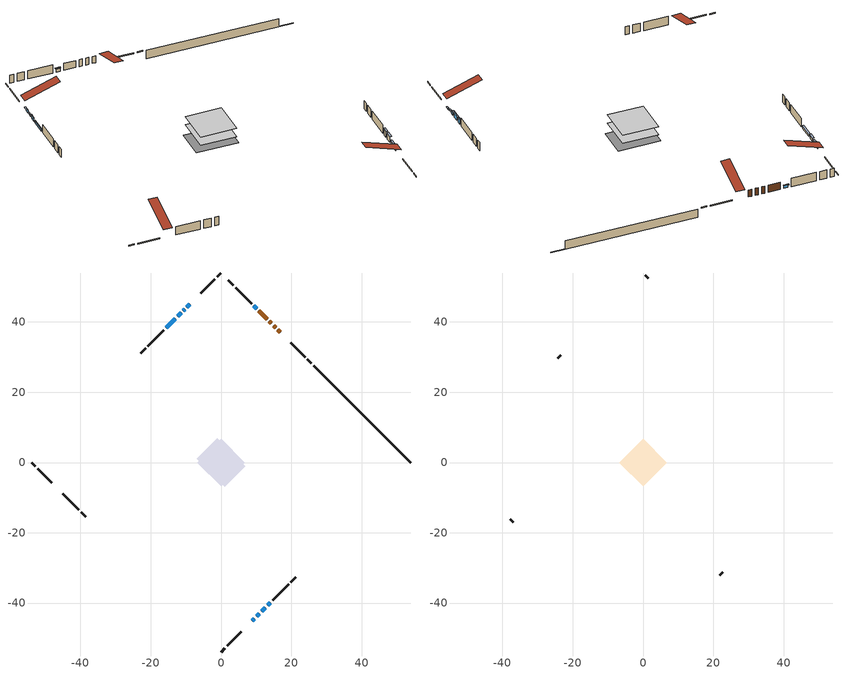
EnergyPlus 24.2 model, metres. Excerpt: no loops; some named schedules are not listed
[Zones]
conditioned space
 floor adiabatic (AdiabaticFloorConstruction): -6.81,0 0,6.81 6.81,0 0,-6.81 z0.92
 floor foundation (Slab1 construction): -6.9,1.08 -1.08,6.9 6.9,-1.08 1.08,-6.9 z-1.52
 wall outside (RimJoist1 construction): 0,-53.93 1.09,-52.84 / -53.93,0 -52.84,-1.09 / 0,53.93 -1.09,52.84 / 25.69,28.25 24.59,29.34 z0.92:1.22
 wall outside (RimJoist2 construction): 1.75,-52.19 5.83,-48.11 / -52.19,-1.75 -48.11,-5.83 / -1.75,52.19 -5.83,48.11 / 23.94,30 19.86,34.08 z0.92:1.22
 wall outside (AdiabaticWallConstruction 1): 16.8,37.14 16.21,37.73 / 15.55,38.38 14.98,38.95 / 14.33,39.61 13.76,40.17 / 13.1,40.83 10.81,43.12 z0.92:2.95
 wall outside (AdiabaticWallConstruction): -8.89,45.04 -9.72,44.22 / -11.37,42.56 -12.32,41.61 z0.92:1.78; 8.89,-45.04 9.52,-44.41 z0.92:1.33; -10.37,43.56 -10.72,43.22 z0.92:1.56; 10.18,-43.76 10.95,-42.98 z0.92:1.76; 11.6,-42.33 12.59,-41.34 z0.92:2.57; 13.25,-40.69 14,-39.93 z0.92:2.6; 10.16,43.78 9.38,44.55 z0.92:1.74; -12.98,40.95 -15.57,38.37 z0.92:1.45
 wall outside (Wall1 construction): 14.66,-39.27 19.26,-34.67 / -45.04,-8.89 -40.44,-13.49 / -16.22,37.71 -20.82,33.11 / 8.73,45.21 4.13,49.81 z0.92:3.36
 wall outside (Wall2 construction): 19.92,-34.02 21.26,-32.68 / -39.79,-14.15 -38.45,-15.49 / -21.48,32.45 -22.82,31.11 / 3.47,50.46 2.13,51.8 z0.92:3.36
 wall foundation (FoundationWall1 construction): 26.34,27.59,-1.52 26.34,27.59,0.92 51.17,2.76,0.92 51.17,2.76,-1.36 53.93,0,-1.36 53.93,0,-1.52
 window (WindowConstruction): -8.89,45.04 -9.72,44.22 z0.92:1.78
 window (WindowConstruction 8): 8.89,-45.04 9.52,-44.41 z0.92:1.33
 window (WindowConstruction 1): -10.37,43.56 -10.71,43.22 z0.92:1.55
 window (WindowConstruction 2): -11.37,42.56 -12.32,41.61 z0.92:1.78
 window (WindowConstruction 3): 10.18,-43.76 10.95,-42.99 z0.92:1.76
 window (WindowConstruction 4): 11.61,-42.33 12.59,-41.34 z0.92:2.57
 window (WindowConstruction 5): 13.25,-40.68 14,-39.93 z0.92:2.6
 window (WindowConstruction 6): 10.16,43.78 9.38,44.55 z0.92:1.73
 window (WindowConstruction 7): -12.98,40.95 -15.57,38.37 z0.92:1.45
 door (Door): 16.79,37.14 16.21,37.73 z0.92:2.95
 door (Door 1): 15.55,38.38 14.98,38.95 z0.92:2.95
 door (Door 2): 14.33,39.61 13.76,40.17 z0.92:2.95
 door (Door 3): 13.1,40.83 10.81,43.12 z0.92:2.95
 ceiling adiabatic (AdiabaticFloorConstruction): 0,-6.81 6.81,0 0,6.81 -6.81,0 z0.92
attic - vented
 floor to conditioned space (Floor1 construction Reversed): -6.81,0 0,6.81 6.81,0 0,-6.81 z3.36
 wall outside (Wall3 construction): 21.91,-32.02 22.73,-31.2 / -37.79,-16.14 -36.97,-16.96 / -23.48,30.46 -24.29,29.64 / 1.47,52.46 0.66,53.28 z0.92:3.36
 roof outside (Roof1 construction): 8.23,-45.7,3.36 1.6,-39.06,6.49 -0.15,-40.81,6.49 6.49,-47.45,3.36; -45.7,-8.23,3.36 -39.06,-1.6,6.49 -40.81,0.15,6.49 -47.45,-6.49,3.36; -8.23,45.7,3.36 -1.6,39.06,6.49 0.15,40.81,6.49 -6.49,47.45,3.36; 17.45,36.48,3.36 10.82,29.85,6.49 12.57,28.1,6.49 19.2,34.73,3.36
shading: -9.86,44.08 -8.75,45.19 -9.04,45.48 -10.15,44.37 z1.98; 9.66,-44.27 8.75,-45.19 9.04,-45.48 9.95,-44.56 z1.53; -10.86,43.08 -10.23,43.7 -10.52,43.99 -11.15,43.37 z1.76; -12.47,41.47 -11.23,42.7 -11.52,43 -12.76,41.76 z1.98; 11.09,-42.84 10.03,-43.9 10.33,-44.19 11.38,-43.13 z1.96; 12.73,-41.2 11.46,-42.47 11.75,-42.76 13.03,-41.49 z2.77; 14.15,-39.79 13.11,-40.83 13.4,-41.12 14.44,-40.08 z2.8; 9.24,44.69 10.3,43.64 10.59,43.93 9.53,44.98 z1.93; -15.71,38.22 -12.84,41.1 -13.13,41.39 -16,38.52 z1.65
[Building]
Building 1: Terrain=Suburbs
[Site:Location]
Quebec Intl AP_QC: Latitude {deg}=46.8; Longitude {deg}=-71.38; Time Zone {hr}=-5; Elevation {m}=74; Keep Site Location Information=Yes
[Site:GroundTemperature:Shallow]
0.0108218, -2.24938, -2.43038, -1.3578, 2.94801, 7.23376, 10.9493, 13.303, 13.5029, 11.5886, 7.96783, 3.81355
[Site:WaterMainsTemperature]
Calculation Method=Schedule; Temperature Schedule=mains temperature schedule
[Material] Roughness=Rough; Thermal Absorptance=0.9
Name | Thickness {m} | Conductivity {W/m-K} | Density {kg/m3} | Specific Heat {J/kg-K} | Solar Absorptance | Visible Absorptance
asphalt or fiberglass shingles | 0.00635 | 0.162714 | 1121.4 | 1465.45 | 0.4 | 0.4
ceiling loosefill ins | 0.0846667 | 0.0480833 | 16.02 | 1046.75 | 0.7 | 0.7
ceiling stud and cavity | 0.1397 | 0.0946744 | 65.682 | 1177.47 | 0.7 | 0.7
concrete 4.0 in. | 0.1016 | 1.803125 | 2242.8 | 837.4 | 0.7 | 0.7
concrete 8.0 in. | 0.2032 | 1.803125 | 2242.8 | 837.4 | 0.7 | 0.7
door material | 0.04445 | 0.327969 | 512.64 | 1214.23 | 0.7 | 0.7
door material 1 | 0.04445 | 0.053851 | 512.64 | 1214.23 | 0.7 | 0.7
door material 2 | 0.04445 | 0.0451087 | 512.64 | 1214.23 | 0.7 | 0.7
door material 3 | 0.04445 | 0.188738 | 512.64 | 1214.23 | 0.7 | 0.7
exterior vertical ins | 0.0100564 | 0.029427 | 32.04 | 1214.23 | 0.7 | 0.7
floor covering | 0.0127 | 0.0433444 | 54.468 | 1339.84 | 0.6 | 0.6
floor rigid ins; wall rigid ins | 0.512978 | 0.029427 | 32.04 | 1214.23 | 0.7 | 0.7
floor stud and cavity | 0.1397 | 1.75129 | 37.0049 | 1207.88 | 0.7 | 0.7
furniture material conditioned space 1 | 0.1524 | 0.115458 | 640.8 | 1214.23 | 0.6 | 0.6
gypsum board | 0.0127 | 0.160291 | 801 | 837.4 | 0.6 | 0.6
gypsum board 1 | 0.0127 | 0.160291 | 801 | 837.4 | 0.7 | 0.7
osb sheathing 0.5 in. | 0.0127 | 0.115458 | 512.64 | 1214.23 | 0.7 | 0.7
osb sheathing 0.75 in. | 0.01905 | 0.115458 | 512.64 | 1214.23 | 0.7 | 0.7
osb sheathing 2.0 in. | 0.0508 | 0.115458 | 512.64 | 1214.23 | 0.7 | 0.7
rim joist stud and cavity | 0.0508 | 0.0280484 | 125.044 | 1163.47 | 0.6 | 0.6
rim joist stud and cavity 1 | 0.0508 | 0.0278857 | 125.044 | 1163.47 | 0.6 | 0.6
wall stud and cavity | 0.1397 | 0.0876667 | 139.0536 | 1170.24 | 0.7 | 0.7
wall stud and cavity 1 | 0.1397 | 0.0931203 | 139.0536 | 1170.24 | 0.7 | 0.7
wall stud and cavity 2 | 0.0889 | 6.9971 | 50.32683 | 1063.81 | 0.6 | 0.6
wall stud and cavity 3 | 0.0889 | 0.380278 | 52.3479 | 1209.89 | 0.7 | 0.7
wall stud and cavity 4 | 0.0889 | 0.391764 | 83.0341 | 1211.67 | 0.7 | 0.7
wood siding | 0.0254 | 0.102417 | 544.68 | 1172.36 | 0.4 | 0.4
wood siding 1 | 0.00254 | 0.102417 | 544.68 | 1172.36 | 0.4 | 0.4
wood siding 2; wood siding 3; wood siding 4 | 0.0254 | 0.102417 | 544.68 | 1172.36 | 0.7 | 0.7
[WindowMaterial:SimpleGlazingSystem]
Name | U-Factor {W/m2-K} | Solar Heat Gain Coefficient
WindowMaterial | 2.77768 | 0.53
WindowMaterial 1 | 2.74361 | 0.38
WindowMaterial 2 | 2.77995 | 0.55
WindowMaterial 3 | 2.77597 | 0.52
WindowMaterial 4 | 2.79017 | 0.6
WindowMaterial 5 | 2.78619 | 0.58
WindowMaterial 6 | 2.77541 | 0.52
WindowMaterial 7 | 2.76008 | 0.61
WindowMaterial 8 | 2.74191 | 0.56
[Construction]
AdiabaticFloorConstruction: floor stud and cavity, floor rigid ins, osb sheathing 0.75 in., floor covering
AdiabaticWallConstruction: wood siding 3, wall rigid ins, wall stud and cavity 3, gypsum board
AdiabaticWallConstruction 1: wood siding 4, wall rigid ins, wall stud and cavity 3, gypsum board
Door: door material
Door 1: door material 1
Door 2: door material 2
Door 3: door material 3
Floor1 construction Reversed: gypsum board, ceiling stud and cavity, ceiling loosefill ins
FoundationWall1 construction: concrete 8.0 in., gypsum board 1
furniture construction conditioned space 1: furniture material conditioned space 1
PartitionWallConstruction: gypsum board, wall stud and cavity 4, gypsum board
RimJoist1 construction: wood siding 2, osb sheathing 2.0 in., rim joist stud and cavity
RimJoist2 construction: wood siding 2, osb sheathing 2.0 in., rim joist stud and cavity 1
Roof1 construction: asphalt or fiberglass shingles
Slab1 construction: concrete 4.0 in.
Wall1 construction: wood siding, osb sheathing 0.5 in., wall stud and cavity, gypsum board
Wall2 construction: wood siding, osb sheathing 0.5 in., wall stud and cavity 1, gypsum board
Wall3 construction: wood siding 1, wall stud and cavity 2
WindowConstruction: WindowMaterial
WindowConstruction 1: WindowMaterial 1
WindowConstruction 2: WindowMaterial 2
WindowConstruction 3: WindowMaterial 3
WindowConstruction 4: WindowMaterial 4
WindowConstruction 5: WindowMaterial 5
WindowConstruction 6: WindowMaterial 6
WindowConstruction 7: WindowMaterial 7
WindowConstruction 8: WindowMaterial 8
[Zone] Multiplier=1; Part of Total Floor Area=Yes
Name | Volume {m3}
attic - vented | 47.1239
conditioned space | 466.8
[Space]
Name | Zone | Volume {m3}
attic - vented 1 | attic - vented | 47.1239
conditioned space 1 | conditioned space | 466.8
[ZoneInfiltration:EffectiveLeakageArea]
infil attic - vented 1: Zone or Space=attic - vented 1; Schedule=Always On Discrete; Effective Air Leakage Area {cm2}=3426.83; Stack Coefficient=0.000387063; Wind Coefficient=1.32926e-05
[ZoneMixing]
whole house fan mix: Zone or Space=attic - vented; Schedule=Always On Continuous; Design Flow Rate Calculation Method=Flow/Zone; Design Flow Rate {m3/s}=0; Source Zone or Space=conditioned space
[SurfaceProperty:ExposedFoundationPerimeter]
Slab1: Exposed Perimeter Calculation Method=TotalExposedPerimeter; Total Exposed Perimeter {m}=39.02
[InternalMass] Zone or ZoneList=conditioned space; Space or SpaceList=conditioned space 1
Name | Construction | Surface Area {m2}
furniture mass conditioned space 1 | furniture construction conditioned space 1 | 74.2537
partition wall mass | PartitionWallConstruction | 185.634
[Lights]
interior lighting: Zone or ZoneList or Space or SpaceList=conditioned space 1; Schedule=interior lighting schedule; Design Level Calculation Method=LightingLevel; Lighting Level {W}=343.2; Return Air Fraction=0; Fraction Radiant=0.6; Fraction Visible=0.2; Fraction Replaceable=1
[People]
occupants: Zone or ZoneList or Space or SpaceList=conditioned space 1; Number of People Schedule=occupants schedule; Number of People Calculation Method=People; Number of People=3; Fraction Radiant=0.314171; Sensible Heat Fraction=0.56303; Activity Level Schedule=occupants activity schedule; Carbon Dioxide Generation Rate {m3/s-W}=0; Enable ASHRAE 55 Comfort Warnings=No; Mean Radiant Temperature Calculation Type=EnclosureAveraged
[ElectricEquipment] Zone or ZoneList or Space or SpaceList=conditioned space 1; Design Level Calculation Method=EquipmentLevel
Name | Schedule | Design Level {W} | Fraction Latent | Fraction Radiant | Fraction Lost
clothes dryer | clothes dryer schedule | 140.772 | 0.015 | 0.081 | 0.85
clothes washer | clothes washer schedule | 32.1985 | 0.03 | 0.162 | 0.7
cooking range | cooking range schedule | 215.147 | 0.08 | 0.432 | 0.2
dishwasher | dishwasher schedule | 66.8632 | 0.3 | 0.18 | 0.4
fridge | fridge schedule | 72.9452 | 0 | 0.6 | 0
mech vent bath fan 0 | mech vent bath fan 0 schedule | 50.2 | 0 | 0 | 1
mech vent bath fan 1 | mech vent bath fan 1 schedule | 50.2 | 0 | 0 | 1
mech vent house fan | mech vent house fan schedule | 0 | 0 | 0 | 1
mech vent house fan cfis | mech vent house fan cfis schedule | 0 | 0 | 0 | 0
mech vent range fan 0 | mech vent range fan 0 schedule | 57 | 0 | 0 | 1
misc plug loads | misc plug loads schedule | 494.7 | 0.045 | 0.513 | 0.1
whole house fan | Always On Discrete | 0 | 0 | 0 | 1
[OtherEquipment] Zone or ZoneList or Space or SpaceList=conditioned space 1; Design Level Calculation Method=EquipmentLevel
Name | Fuel Type | Schedule | Design Level {W} | Fraction Latent | Fraction Radiant | Fraction Lost
clothes dryer 1 | Electricity | clothes dryer schedule | 0 | 0.015 | 0.081 | 0.85
cooking range 1 | Electricity | cooking range schedule | 0 | 0.08 | 0.432 | 0.2
general water use latent | None | general water use schedule | 62.594 | 1 | 0 | 0
general water use sensible | None | general water use schedule | -61.6891 | 0 | 0.6 | 0
mech vent house fan latent load | None | Always On Discrete | 0 | 1 | 0 | 0
mech vent house fan sensible load | None | Always On Discrete | 0 | 0 | 0 | 0
water heater energy adjustment1 | Electricity | Always On Discrete | 0.01 | 0 | 0 | 1
[ZoneInfiltration:DesignFlowRate] Zone or ZoneList or Space or SpaceList=conditioned space 1; Schedule=Always On Discrete; Design Flow Rate Calculation Method=Flow/Zone; Design Flow Rate {m3/s}=0
infil flow; natural vent flow; whole house fan flow
[Foundation:Kiva]
Foundation Kiva 1: Initial Indoor Air Temperature {C}=18; Wall Height Above Grade {m}=0.919978; Wall Depth Below Slab {m}=0.2032; Custom Block Material Name 1=exterior vertical ins; Custom Block Depth 1 {m}=2.43998; Custom Block X Position 1 {m}=0.2159; Custom Block Z Position 1 {m}=0
[Foundation:Kiva:Settings]
Soil Conductivity {W/m-K}=0.849921; Soil Density {kg/m3}=1842.3; Soil Specific Heat {J/kg-K}=418.7; Ground Solar Absorptivity=0.9; Ground Thermal Absorptivity=0.9; Ground Surface Roughness {m}=0.03; Far-Field Width {m}=40; Deep-Ground Boundary Condition=ZeroFlux; Deep-Ground Depth {m}=40; Minimum Cell Dimension {m}=0.2; Maximum Cell Growth Coefficient=3; Simulation Timestep=Timestep
[Exterior:Lights]
exterior lighting: Schedule=exterior lighting schedule; Design Level {W}=75.6
[Schedule:Constant]
Name | Hourly Value
Always On Continuous; mech vent house fan schedule; mech vent house fan cfis schedule; Always On Discrete | 1
occupants activity schedule | 117.228
fridge schedule | 0
[Schedule:Week:Daily]
interior lighting schedule Week Rule - Jan1-Jan27: interior lighting schedule day, interior lighting schedule day, interior lighting schedule day, interior lighting schedule day, interior lighting schedule day, interior lighting schedule day, interior lighting schedule day, interior lighting schedule default day, interior lighting schedule default day, interior lighting schedule default day, interior lighting schedule default day, interior lighting schedule default day
interior lighting schedule Week Rule - Jan28-Feb3: interior lighting schedule day, interior lighting schedule day, interior lighting schedule day, interior lighting schedule day, interior lighting schedule day 1, interior lighting schedule day 1, interior lighting schedule day 1, interior lighting schedule default day, interior lighting schedule default day, interior lighting schedule default day, interior lighting schedule default day, interior lighting schedule default day
interior lighting schedule Week Rule - Feb4-Feb24: interior lighting schedule day 1, interior lighting schedule day 1, interior lighting schedule day 1, interior lighting schedule day 1, interior lighting schedule day 1, interior lighting schedule day 1, interior lighting schedule day 1, interior lighting schedule default day, interior lighting schedule default day, interior lighting schedule default day, interior lighting schedule default day, interior lighting schedule default day
interior lighting schedule Week Rule - Feb25-Mar3: interior lighting schedule day 1, interior lighting schedule day 1, interior lighting schedule day 1, interior lighting schedule day 1, interior lighting schedule day 2, interior lighting schedule day 2, interior lighting schedule day 2, interior lighting schedule default day, interior lighting schedule default day, interior lighting schedule default day, interior lighting schedule default day, interior lighting schedule default day
interior lighting schedule Week Rule - Mar4-Mar31: interior lighting schedule day 2, interior lighting schedule day 2, interior lighting schedule day 2, interior lighting schedule day 2, interior lighting schedule day 2, interior lighting schedule day 2, interior lighting schedule day 2, interior lighting schedule default day, interior lighting schedule default day, interior lighting schedule default day, interior lighting schedule default day, interior lighting schedule default day
interior lighting schedule Week Rule - Apr1-Apr28: interior lighting schedule day 3, interior lighting schedule day 3, interior lighting schedule day 3, interior lighting schedule day 3, interior lighting schedule day 3, interior lighting schedule day 3, interior lighting schedule day 3, interior lighting schedule default day, interior lighting schedule default day, interior lighting schedule default day, interior lighting schedule default day, interior lighting schedule default day
interior lighting schedule Week Rule - Apr29-May5: interior lighting schedule day 3, interior lighting schedule day 3, interior lighting schedule day 4, interior lighting schedule day 4, interior lighting schedule day 4, interior lighting schedule day 4, interior lighting schedule day 4, interior lighting schedule default day, interior lighting schedule default day, interior lighting schedule default day, interior lighting schedule default day, interior lighting schedule default day
interior lighting schedule Week Rule - May6-May26: interior lighting schedule day 4, interior lighting schedule day 4, interior lighting schedule day 4, interior lighting schedule day 4, interior lighting schedule day 4, interior lighting schedule day 4, interior lighting schedule day 4, interior lighting schedule default day, interior lighting schedule default day, interior lighting schedule default day, interior lighting schedule default day, interior lighting schedule default day
interior lighting schedule Week Rule - May27-Jun2: interior lighting schedule day 4, interior lighting schedule day 4, interior lighting schedule day 4, interior lighting schedule day 4, interior lighting schedule day 4, interior lighting schedule day 5, interior lighting schedule day 5, interior lighting schedule default day, interior lighting schedule default day, interior lighting schedule default day, interior lighting schedule default day, interior lighting schedule default day
interior lighting schedule Week Rule - Jun3-Jun30: interior lighting schedule day 5, interior lighting schedule day 5, interior lighting schedule day 5, interior lighting schedule day 5, interior lighting schedule day 5, interior lighting schedule day 5, interior lighting schedule day 5, interior lighting schedule default day, interior lighting schedule default day, interior lighting schedule default day, interior lighting schedule default day, interior lighting schedule default day
interior lighting schedule Week Rule - Jul1-Jul28: interior lighting schedule day 6, interior lighting schedule day 6, interior lighting schedule day 6, interior lighting schedule day 6, interior lighting schedule day 6, interior lighting schedule day 6, interior lighting schedule day 6, interior lighting schedule default day, interior lighting schedule default day, interior lighting schedule default day, interior lighting schedule default day, interior lighting schedule default day
interior lighting schedule Week Rule - Jul29-Aug4: interior lighting schedule day 6, interior lighting schedule day 6, interior lighting schedule day 6, interior lighting schedule day 7, interior lighting schedule day 7, interior lighting schedule day 7, interior lighting schedule day 7, interior lighting schedule default day, interior lighting schedule default day, interior lighting schedule default day, interior lighting schedule default day, interior lighting schedule default day
interior lighting schedule Week Rule - Aug5-Aug25: interior lighting schedule day 7, interior lighting schedule day 7, interior lighting schedule day 7, interior lighting schedule day 7, interior lighting schedule day 7, interior lighting schedule day 7, interior lighting schedule day 7, interior lighting schedule default day, interior lighting schedule default day, interior lighting schedule default day, interior lighting schedule default day, interior lighting schedule default day
interior lighting schedule Week Rule - Aug26-Sep1: interior lighting schedule day 7, interior lighting schedule day 7, interior lighting schedule day 7, interior lighting schedule day 7, interior lighting schedule day 7, interior lighting schedule day 7, interior lighting schedule day 8, interior lighting schedule default day, interior lighting schedule default day, interior lighting schedule default day, interior lighting schedule default day, interior lighting schedule default day
interior lighting schedule Week Rule - Sep2-Sep29: interior lighting schedule day 8, interior lighting schedule day 8, interior lighting schedule day 8, interior lighting schedule day 8, interior lighting schedule day 8, interior lighting schedule day 8, interior lighting schedule day 8, interior lighting schedule default day, interior lighting schedule default day, interior lighting schedule default day, interior lighting schedule default day, interior lighting schedule default day
interior lighting schedule Week Rule - Sep30-Oct6: interior lighting schedule day 8, interior lighting schedule day 9, interior lighting schedule day 9, interior lighting schedule day 9, interior lighting schedule day 9, interior lighting schedule day 9, interior lighting schedule day 9, interior lighting schedule default day, interior lighting schedule default day, interior lighting schedule default day, interior lighting schedule default day, interior lighting schedule default day
interior lighting schedule Week Rule - Oct7-Oct27: interior lighting schedule day 9, interior lighting schedule day 9, interior lighting schedule day 9, interior lighting schedule day 9, interior lighting schedule day 9, interior lighting schedule day 9, interior lighting schedule day 9, interior lighting schedule default day, interior lighting schedule default day, interior lighting schedule default day, interior lighting schedule default day, interior lighting schedule default day
interior lighting schedule Week Rule - Oct28-Nov3: interior lighting schedule day 9, interior lighting schedule day 9, interior lighting schedule day 9, interior lighting schedule day 9, interior lighting schedule day 10, interior lighting schedule day 10, interior lighting schedule day 10, interior lighting schedule default day, interior lighting schedule default day, interior lighting schedule default day, interior lighting schedule default day, interior lighting schedule default day
interior lighting schedule Week Rule - Nov4-Nov24: interior lighting schedule day 10, interior lighting schedule day 10, interior lighting schedule day 10, interior lighting schedule day 10, interior lighting schedule day 10, interior lighting schedule day 10, interior lighting schedule day 10, interior lighting schedule default day, interior lighting schedule default day, interior lighting schedule default day, interior lighting schedule default day, interior lighting schedule default day
interior lighting schedule Week Rule - Nov25-Dec1: interior lighting schedule day 10, interior lighting schedule day 10, interior lighting schedule day 10, interior lighting schedule day 10, interior lighting schedule day 10, interior lighting schedule day 10, interior lighting schedule day 11, interior lighting schedule default day, interior lighting schedule default day, interior lighting schedule default day, interior lighting schedule default day, interior lighting schedule default day
interior lighting schedule Week Rule - Dec2-Dec31: interior lighting schedule day 11, interior lighting schedule day 11, interior lighting schedule day 11, interior lighting schedule day 11, interior lighting schedule day 11, interior lighting schedule day 11, interior lighting schedule day 11, interior lighting schedule default day, interior lighting schedule default day, interior lighting schedule default day, interior lighting schedule default day, interior lighting schedule default day
occupants schedule Week Rule - Jan1-Dec31: occupants schedule day, occupants schedule day, occupants schedule day, occupants schedule day, occupants schedule day, occupants schedule day, occupants schedule day, occupants schedule default day, occupants schedule default day, occupants schedule default day, occupants schedule default day, occupants schedule default day
clothes dryer schedule Week Rule - Jan1-Dec31: clothes dryer schedule day, clothes dryer schedule day, clothes dryer schedule day, clothes dryer schedule day, clothes dryer schedule day, clothes dryer schedule day, clothes dryer schedule day, clothes dryer schedule default day, clothes dryer schedule default day, clothes dryer schedule default day, clothes dryer schedule default day, clothes dryer schedule default day
clothes washer schedule Week Rule - Jan1-Dec31: clothes washer schedule day, clothes washer schedule day, clothes washer schedule day, clothes washer schedule day, clothes washer schedule day, clothes washer schedule day, clothes washer schedule day, clothes washer schedule default day, clothes washer schedule default day, clothes washer schedule default day, clothes washer schedule default day, clothes washer schedule default day
cooking range schedule Week Rule - Jan1-Dec31: cooking range schedule day, cooking range schedule day, cooking range schedule day, cooking range schedule day, cooking range schedule day, cooking range schedule day, cooking range schedule day, cooking range schedule default day, cooking range schedule default day, cooking range schedule default day, cooking range schedule default day, cooking range schedule default day
dishwasher schedule Week Rule - Jan1-Dec31: dishwasher schedule day, dishwasher schedule day, dishwasher schedule day, dishwasher schedule day, dishwasher schedule day, dishwasher schedule day, dishwasher schedule day, dishwasher schedule default day, dishwasher schedule default day, dishwasher schedule default day, dishwasher schedule default day, dishwasher schedule default day
mech vent bath fan 0 schedule Week Rule - Jan1-Dec31: mech vent bath fan 0 schedule day, mech vent bath fan 0 schedule day, mech vent bath fan 0 schedule day, mech vent bath fan 0 schedule day, mech vent bath fan 0 schedule day, mech vent bath fan 0 schedule day, mech vent bath fan 0 schedule day, mech vent bath fan 0 schedule default day, mech vent bath fan 0 schedule default day, mech vent bath fan 0 schedule default day, mech vent bath fan 0 schedule default day, mech vent bath fan 0 schedule default day
mech vent bath fan 1 schedule Week Rule - Jan1-Dec31: mech vent bath fan 1 schedule day, mech vent bath fan 1 schedule day, mech vent bath fan 1 schedule day, mech vent bath fan 1 schedule day, mech vent bath fan 1 schedule day, mech vent bath fan 1 schedule day, mech vent bath fan 1 schedule day, mech vent bath fan 1 schedule default day, mech vent bath fan 1 schedule default day, mech vent bath fan 1 schedule default day, mech vent bath fan 1 schedule default day, mech vent bath fan 1 schedule default day
mech vent range fan 0 schedule Week Rule - Jan1-Dec31: mech vent range fan 0 schedule day, mech vent range fan 0 schedule day, mech vent range fan 0 schedule day, mech vent range fan 0 schedule day, mech vent range fan 0 schedule day, mech vent range fan 0 schedule day, mech vent range fan 0 schedule day, mech vent range fan 0 schedule default day, mech vent range fan 0 schedule default day, mech vent range fan 0 schedule default day, mech vent range fan 0 schedule default day, mech vent range fan 0 schedule default day
misc plug loads schedule Week Rule - Jan1-Dec31: misc plug loads schedule day, misc plug loads schedule day, misc plug loads schedule day, misc plug loads schedule day, misc plug loads schedule day, misc plug loads schedule day, misc plug loads schedule day, misc plug loads schedule default day, misc plug loads schedule default day, misc plug loads schedule default day, misc plug loads schedule default day, misc plug loads schedule default day
general water use schedule Week Rule - Jan1-Dec31: general water use schedule day, general water use schedule day, general water use schedule day, general water use schedule day, general water use schedule day, general water use schedule day, general water use schedule day, general water use schedule default day, general water use schedule default day, general water use schedule default day, general water use schedule default day, general water use schedule default day
exterior lighting schedule Week Rule - Jan1-Jan27: exterior lighting schedule day, exterior lighting schedule day, exterior lighting schedule day, exterior lighting schedule day, exterior lighting schedule day, exterior lighting schedule day, exterior lighting schedule day, exterior lighting schedule default day, exterior lighting schedule default day, exterior lighting schedule default day, exterior lighting schedule default day, exterior lighting schedule default day
exterior lighting schedule Week Rule - Jan28-Feb3: exterior lighting schedule day, exterior lighting schedule day, exterior lighting schedule day, exterior lighting schedule day, exterior lighting schedule day 1, exterior lighting schedule day 1, exterior lighting schedule day 1, exterior lighting schedule default day, exterior lighting schedule default day, exterior lighting schedule default day, exterior lighting schedule default day, exterior lighting schedule default day
exterior lighting schedule Week Rule - Feb4-Feb24: exterior lighting schedule day 1, exterior lighting schedule day 1, exterior lighting schedule day 1, exterior lighting schedule day 1, exterior lighting schedule day 1, exterior lighting schedule day 1, exterior lighting schedule day 1, exterior lighting schedule default day, exterior lighting schedule default day, exterior lighting schedule default day, exterior lighting schedule default day, exterior lighting schedule default day
exterior lighting schedule Week Rule - Feb25-Mar3: exterior lighting schedule day 1, exterior lighting schedule day 1, exterior lighting schedule day 1, exterior lighting schedule day 1, exterior lighting schedule day 2, exterior lighting schedule day 2, exterior lighting schedule day 2, exterior lighting schedule default day, exterior lighting schedule default day, exterior lighting schedule default day, exterior lighting schedule default day, exterior lighting schedule default day
exterior lighting schedule Week Rule - Mar4-Mar31: exterior lighting schedule day 2, exterior lighting schedule day 2, exterior lighting schedule day 2, exterior lighting schedule day 2, exterior lighting schedule day 2, exterior lighting schedule day 2, exterior lighting schedule day 2, exterior lighting schedule default day, exterior lighting schedule default day, exterior lighting schedule default day, exterior lighting schedule default day, exterior lighting schedule default day
exterior lighting schedule Week Rule - Apr1-Apr28: exterior lighting schedule day 3, exterior lighting schedule day 3, exterior lighting schedule day 3, exterior lighting schedule day 3, exterior lighting schedule day 3, exterior lighting schedule day 3, exterior lighting schedule day 3, exterior lighting schedule default day, exterior lighting schedule default day, exterior lighting schedule default day, exterior lighting schedule default day, exterior lighting schedule default day
exterior lighting schedule Week Rule - Apr29-May5: exterior lighting schedule day 3, exterior lighting schedule day 3, exterior lighting schedule day 4, exterior lighting schedule day 4, exterior lighting schedule day 4, exterior lighting schedule day 4, exterior lighting schedule day 4, exterior lighting schedule default day, exterior lighting schedule default day, exterior lighting schedule default day, exterior lighting schedule default day, exterior lighting schedule default day
exterior lighting schedule Week Rule - May6-May26: exterior lighting schedule day 4, exterior lighting schedule day 4, exterior lighting schedule day 4, exterior lighting schedule day 4, exterior lighting schedule day 4, exterior lighting schedule day 4, exterior lighting schedule day 4, exterior lighting schedule default day, exterior lighting schedule default day, exterior lighting schedule default day, exterior lighting schedule default day, exterior lighting schedule default day
exterior lighting schedule Week Rule - May27-Jun2: exterior lighting schedule day 4, exterior lighting schedule day 4, exterior lighting schedule day 4, exterior lighting schedule day 4, exterior lighting schedule day 4, exterior lighting schedule day 5, exterior lighting schedule day 5, exterior lighting schedule default day, exterior lighting schedule default day, exterior lighting schedule default day, exterior lighting schedule default day, exterior lighting schedule default day
exterior lighting schedule Week Rule - Jun3-Jun30: exterior lighting schedule day 5, exterior lighting schedule day 5, exterior lighting schedule day 5, exterior lighting schedule day 5, exterior lighting schedule day 5, exterior lighting schedule day 5, exterior lighting schedule day 5, exterior lighting schedule default day, exterior lighting schedule default day, exterior lighting schedule default day, exterior lighting schedule default day, exterior lighting schedule default day
exterior lighting schedule Week Rule - Jul1-Jul28: exterior lighting schedule day 6, exterior lighting schedule day 6, exterior lighting schedule day 6, exterior lighting schedule day 6, exterior lighting schedule day 6, exterior lighting schedule day 6, exterior lighting schedule day 6, exterior lighting schedule default day, exterior lighting schedule default day, exterior lighting schedule default day, exterior lighting schedule default day, exterior lighting schedule default day
exterior lighting schedule Week Rule - Jul29-Aug4: exterior lighting schedule day 6, exterior lighting schedule day 6, exterior lighting schedule day 6, exterior lighting schedule day 7, exterior lighting schedule day 7, exterior lighting schedule day 7, exterior lighting schedule day 7, exterior lighting schedule default day, exterior lighting schedule default day, exterior lighting schedule default day, exterior lighting schedule default day, exterior lighting schedule default day
exterior lighting schedule Week Rule - Aug5-Aug25: exterior lighting schedule day 7, exterior lighting schedule day 7, exterior lighting schedule day 7, exterior lighting schedule day 7, exterior lighting schedule day 7, exterior lighting schedule day 7, exterior lighting schedule day 7, exterior lighting schedule default day, exterior lighting schedule default day, exterior lighting schedule default day, exterior lighting schedule default day, exterior lighting schedule default day
exterior lighting schedule Week Rule - Aug26-Sep1: exterior lighting schedule day 7, exterior lighting schedule day 7, exterior lighting schedule day 7, exterior lighting schedule day 7, exterior lighting schedule day 7, exterior lighting schedule day 7, exterior lighting schedule day 8, exterior lighting schedule default day, exterior lighting schedule default day, exterior lighting schedule default day, exterior lighting schedule default day, exterior lighting schedule default day
exterior lighting schedule Week Rule - Sep2-Sep29: exterior lighting schedule day 8, exterior lighting schedule day 8, exterior lighting schedule day 8, exterior lighting schedule day 8, exterior lighting schedule day 8, exterior lighting schedule day 8, exterior lighting schedule day 8, exterior lighting schedule default day, exterior lighting schedule default day, exterior lighting schedule default day, exterior lighting schedule default day, exterior lighting schedule default day
[Schedule:Year]
interior lighting schedule: interior lighting schedule Week Rule - Jan1-Jan27, 1, 1, 1, 27, interior lighting schedule Week Rule - Jan28-Feb3, 1, 28, 2, 3, interior lighting schedule Week Rule - Feb4-Feb24, 2, 4, 2, 24, interior lighting schedule Week Rule - Feb25-Mar3, 2, 25, 3, 3, interior lighting schedule Week Rule - Mar4-Mar31, 3, 4, 3, 31, interior lighting schedule Week Rule - Apr1-Apr28, 4, 1, 4, 28, interior lighting schedule Week Rule - Apr29-May5, 4, 29, 5, 5, interior lighting schedule Week Rule - May6-May26, 5, 6, 5, 26, interior lighting schedule Week Rule - May27-Jun2, 5, 27, 6, 2, interior lighting schedule Week Rule - Jun3-Jun30, 6, 3, 6, 30, interior lighting schedule Week Rule - Jul1-Jul28, 7, 1, 7, 28, interior lighting schedule Week Rule - Jul29-Aug4, 7, 29, 8, 4, interior lighting schedule Week Rule - Aug5-Aug25, 8, 5, 8, 25, interior lighting schedule Week Rule - Aug26-Sep1, 8, 26, 9, 1, interior lighting schedule Week Rule - Sep2-Sep29, 9, 2, 9, 29, interior lighting schedule Week Rule - Sep30-Oct6, 9, 30, 10, 6, interior lighting schedule Week Rule - Oct7-Oct27, 10, 7, 10, 27, interior lighting schedule Week Rule - Oct28-Nov3, 10, 28, 11, 3, interior lighting schedule Week Rule - Nov4-Nov24, 11, 4, 11, 24, interior lighting schedule Week Rule - Nov25-Dec1, 11, 25, 12, 1, interior lighting schedule Week Rule - Dec2-Dec31, 12, 2, 12, 31
occupants schedule: occupants schedule Week Rule - Jan1-Dec31, 1, 1, 12, 31
clothes dryer schedule: clothes dryer schedule Week Rule - Jan1-Dec31, 1, 1, 12, 31
clothes washer schedule: clothes washer schedule Week Rule - Jan1-Dec31, 1, 1, 12, 31
cooking range schedule: cooking range schedule Week Rule - Jan1-Dec31, 1, 1, 12, 31
dishwasher schedule: dishwasher schedule Week Rule - Jan1-Dec31, 1, 1, 12, 31
mech vent bath fan 0 schedule: mech vent bath fan 0 schedule Week Rule - Jan1-Dec31, 1, 1, 12, 31
mech vent bath fan 1 schedule: mech vent bath fan 1 schedule Week Rule - Jan1-Dec31, 1, 1, 12, 31
mech vent range fan 0 schedule: mech vent range fan 0 schedule Week Rule - Jan1-Dec31, 1, 1, 12, 31
misc plug loads schedule: misc plug loads schedule Week Rule - Jan1-Dec31, 1, 1, 12, 31
general water use schedule: general water use schedule Week Rule - Jan1-Dec31, 1, 1, 12, 31
exterior lighting schedule: exterior lighting schedule Week Rule - Jan1-Jan27, 1, 1, 1, 27, exterior lighting schedule Week Rule - Jan28-Feb3, 1, 28, 2, 3, exterior lighting schedule Week Rule - Feb4-Feb24, 2, 4, 2, 24, exterior lighting schedule Week Rule - Feb25-Mar3, 2, 25, 3, 3, exterior lighting schedule Week Rule - Mar4-Mar31, 3, 4, 3, 31, exterior lighting schedule Week Rule - Apr1-Apr28, 4, 1, 4, 28, exterior lighting schedule Week Rule - Apr29-May5, 4, 29, 5, 5, exterior lighting schedule Week Rule - May6-May26, 5, 6, 5, 26, exterior lighting schedule Week Rule - May27-Jun2, 5, 27, 6, 2, exterior lighting schedule Week Rule - Jun3-Jun30, 6, 3, 6, 30, exterior lighting schedule Week Rule - Jul1-Jul28, 7, 1, 7, 28, exterior lighting schedule Week Rule - Jul29-Aug4, 7, 29, 8, 4, exterior lighting schedule Week Rule - Aug5-Aug25, 8, 5, 8, 25, exterior lighting schedule Week Rule - Aug26-Sep1, 8, 26, 9, 1, exterior lighting schedule Week Rule - Sep2-Sep29, 9, 2, 9, 29, exterior lighting schedule Week Rule - Sep30-Oct6, 9, 30, 10, 6, exterior lighting schedule Week Rule - Oct7-Oct27, 10, 7, 10, 27, exterior lighting schedule Week Rule - Oct28-Nov3, 10, 28, 11, 3, exterior lighting schedule Week Rule - Nov4-Nov24, 11, 4, 11, 24, exterior lighting schedule Week Rule - Nov25-Dec1, 11, 25, 12, 1, exterior lighting schedule Week Rule - Dec2-Dec31, 12, 2, 12, 31
[Schedule:Compact]
mains temperature schedule: Through: 01/01, For: AllDays, Until: 24:00, 5.175, Through: 01/02, For: AllDays, Until: 24:00, 5.10167, Through: 01/03, For: AllDays, Until: 24:00, 5.02889, Through: 01/04, For: AllDays, Until: 24:00, 4.95778, Through: 01/05, For: AllDays, Until: 24:00, 4.88778, Through: 01/06, For: AllDays, Until: 24:00, 4.81833, Through: 01/07, For: AllDays, Until: 24:00, 4.75056, Through: 01/08, For: AllDays, Until: 24:00, 4.68389, Through: 01/09, For: AllDays, Until: 24:00, 4.61833, Through: 01/10, For: AllDays, Until: 24:00, 4.55389, Through: 01/11, For: AllDays, Until: 24:00, 4.49056, Through: 01/12, For: AllDays, Until: 24:00, 4.42889, Through: 01/13, For: AllDays, Until: 24:00, 4.36778, Through: 01/14, For: AllDays, Until: 24:00, 4.30889, Through: 01/15, For: AllDays, Until: 24:00, 4.25056, Through: 01/16, For: AllDays, Until: 24:00, 4.19389, Through: 01/17, For: AllDays, Until: 24:00, 4.13833, Through: 01/18, For: AllDays, Until: 24:00, 4.08444, Through: 01/19, For: AllDays, Until: 24:00, 4.03167, Through: 01/20, For: AllDays, Until: 24:00, 3.98056, Through: 01/21, For: AllDays, Until: 24:00, 3.93056, Through: 01/22, For: AllDays, Until: 24:00, 3.88222, Through: 01/23, For: AllDays, Until: 24:00, 3.835, Through: 01/24, For: AllDays, Until: 24:00, 3.78944, Through: 01/25, For: AllDays, Until: 24:00, 3.74556, Through: 01/26, For: AllDays, Until: 24:00, 3.70278, Through: 01/27, For: AllDays, Until: 24:00, 3.66167, Through: 01/28, For: AllDays, Until: 24:00, 3.62167, Through: 01/29, For: AllDays, Until: 24:00, 3.58389, Through: 01/30, For: AllDays, Until: 24:00, 3.54722, Through: 01/31, For: AllDays, Until: 24:00, 3.51167, Through: 02/01, For: AllDays, Until: 24:00, 3.47833, Through: 02/02, For: AllDays, Until: 24:00, 3.44611, Through: 02/03, For: AllDays, Until: 24:00, 3.41556, Through: 02/04, For: AllDays, Until: 24:00, 3.38667, Through: 02/05, For: AllDays, Until: 24:00, 3.35944, Through: 02/06, For: AllDays, Until: 24:00, 3.33389, Through: 02/07, For: AllDays, Until: 24:00, 3.30944, Through: 02/08, For: AllDays, Until: 24:00, 3.28667, Through: 02/09, For: AllDays, Until: 24:00, 3.26611, Through: 02/10, For: AllDays, Until: 24:00, 3.24667, Through: 02/11, For: AllDays, Until: 24:00, 3.22889, Through: 02/12, For: AllDays, Until: 24:00, 3.21278, Through: 02/13, For: AllDays, Until: 24:00, 3.19833, Through: 02/14, For: AllDays, Until: 24:00, 3.18556, Through: 02/15, For: AllDays, Until: 24:00, 3.17389, Through: 02/16, For: AllDays, Until: 24:00, 3.16444, Through: 02/17, For: AllDays, Until: 24:00, 3.15667, Through: 02/18, For: AllDays, Until: 24:00, 3.15056, Through: 02/19, For: AllDays, Until: 24:00, 3.14556, Through: 02/20, For: AllDays, Until: 24:00, 3.14278, Through: 02/21, For: AllDays, Until: 24:00, 3.14111, Through: 02/22, For: AllDays, Until: 24:00, 3.14167, Through: 02/23, For: AllDays, Until: 24:00, 3.14333, Through: 02/24, For: AllDays, Until: 24:00, 3.14722, Through: 02/25, For: AllDays, Until: 24:00, 3.15222, Through: 02/26, For: AllDays, Until: 24:00, 3.15944, Through: 02/27, For: AllDays, Until: 24:00, 3.16778, Through: 02/28, For: AllDays, Until: 24:00, 3.17778, Through: 03/01, For: AllDays, Until: 24:00, 3.18944, Through: 03/02, For: AllDays, Until: 24:00, 3.20333, Through: 03/03, For: AllDays, Until: 24:00, 3.21833, Through: 03/04, For: AllDays, Until: 24:00, 3.235, Through: 03/05, For: AllDays, Until: 24:00, 3.25333, Through: 03/06, For: AllDays, Until: 24:00, 3.27333, Through: 03/07, For: AllDays, Until: 24:00, 3.29444, Through: 03/08, For: AllDays, Until: 24:00, 3.31778, Through: 03/09, For: AllDays, Until: 24:00, 3.34222, Through: 03/10, For: AllDays, Until: 24:00, 3.36889, Through: 03/11, For: AllDays, Until: 24:00, 3.39667, Through: 03/12, For: AllDays, Until: 24:00, 3.42611, Through: 03/13, For: AllDays, Until: 24:00, 3.45722, Through: 03/14, For: AllDays, Until: 24:00, 3.49, Through: 03/15, For: AllDays, Until: 24:00, 3.52389, Through: 03/16, For: AllDays, Until: 24:00, 3.55944, Through: 03/17, For: AllDays, Until: 24:00, 3.59667, Through: 03/18, For: AllDays, Until: 24:00, 3.63556, Through: 03/19, For: AllDays, Until: 24:00, 3.67556, Through: 03/20, For: AllDays, Until: 24:00, 3.71722, Through: 03/21, For: AllDays, Until: 24:00, 3.76056, Through: 03/22, For: AllDays, Until: 24:00, 3.80556, Through: 03/23, For: AllDays, Until: 24:00, 3.85111, Through: 03/24, For: AllDays, Until: 24:00, 3.89889, Through: 03/25, For: AllDays, Until: 24:00, 3.94778, Through: 03/26, For: AllDays, Until: 24:00, 3.99833, Through: 03/27, For: AllDays, Until: 24:00, 4.05, Through: 03/28, For: AllDays, Until: 24:00, 4.10333, Through: 03/29, For: AllDays, Until: 24:00, 4.15778, Through: 03/30, For: AllDays, Until: 24:00, 4.21333, Through: 03/31, For: AllDays, Until: 24:00, 4.27056, Through: 04/01, For: AllDays, Until: 24:00, 4.32944, Through: 04/02, For: AllDays, Until: 24:00, 4.38889, Through: 04/03, For: AllDays, Until: 24:00, 4.45, Through: 04/04, For: AllDays, Until: 24:00, 4.51222, Through: 04/05, For: AllDays, Until: 24:00, 4.57611, Through: 04/06, For: AllDays, Until: 24:00, 4.64056, Through: 04/07, For: AllDays, Until: 24:00, 4.70667, Through: 04/08, For: AllDays, Until: 24:00, 4.77389, Through: 04/09, For: AllDays, Until: 24:00, 4.84222, Through: 04/10, For: AllDays, Until: 24:00, 4.91167, Through: 04/11, For: AllDays, Until: 24:00, 4.98278, Through: 04/12, For: AllDays, Until: 24:00, 5.05444, Through: 04/13, For: AllDays, Until: 24:00, 5.12722, Through: 04/14, For: AllDays, Until: 24:00, 5.20111, Through: 04/15, For: AllDays, Until: 24:00, 5.27611, Through: 04/16, For: AllDays, Until: 24:00, 5.35167, Through: 04/17, For: AllDays, Until: 24:00, 5.42889, Through: 04/18, For: AllDays, Until: 24:00, 5.50667, Through: 04/19, For: AllDays, Until: 24:00, 5.58556, Through: 04/20, For: AllDays, Until: 24:00, 5.665, Through: 04/21, For: AllDays, Until: 24:00, 5.74611, Through: 04/22, For: AllDays, Until: 24:00, 5.82722, Through: 04/23, For: AllDays, Until: 24:00, 5.91, Through: 04/24, For: AllDays, Until: 24:00, 5.99278, Through: 04/25, For: AllDays, Until: 24:00, 6.07722, Through: 04/26, For: AllDays, Until: 24:00, 6.16167, Through: 04/27, For: AllDays, Until: 24:00, 6.24722, Through: 04/28, For: AllDays, Until: 24:00, 6.33389, Through: 04/29, For: AllDays, Until: 24:00, 6.42056, Through: 04/30, For: AllDays, Until: 24:00, 6.50833, Through: 05/01, For: AllDays, Until: 24:00, 6.59667, Through: 05/02, For: AllDays, Until: 24:00, 6.68556, Through: 05/03, For: AllDays, Until: 24:00, 6.775, Through: 05/04, For: AllDays, Until: 24:00, 6.86556, Through: 05/05, For: AllDays, Until: 24:00, 6.95611, Through: 05/06, For: AllDays, Until: 24:00, 7.04722, Through: 05/07, For: AllDays, Until: 24:00, 7.13889, Through: 05/08, For: AllDays, Until: 24:00, 7.23111, Through: 05/09, For: AllDays, Until: 24:00, 7.32333, Through: 05/10, For: AllDays, Until: 24:00, 7.41667, Through: 05/11, For: AllDays, Until: 24:00, 7.51, Through: 05/12, For: AllDays, Until: 24:00, 7.60389, Through: 05/13, For: AllDays, Until: 24:00, 7.69778, Through: 05/14, For: AllDays, Until: 24:00, 7.79222, Through: 05/15, For: AllDays, Until: 24:00, 7.88667, Through: 05/16, For: AllDays, Until: 24:00, 7.98167, Through: 05/17, For: AllDays, Until: 24:00, 8.07667, Through: 05/18, For: AllDays, Until: 24:00, 8.17167, Through: 05/19, For: AllDays, Until: 24:00, 8.26722, Through: 05/20, For: AllDays, Until: 24:00, 8.36278, Through: 05/21, For: AllDays, Until: 24:00, 8.45833, Through: 05/22, For: AllDays, Until: 24:00, 8.55444, Through: 05/23, For: AllDays, Until: 24:00, 8.65, Through: 05/24, For: AllDays, Until: 24:00, 8.74611, Through: 05/25, For: AllDays, Until: 24:00, 8.84167, Through: 05/26, For: AllDays, Until: 24:00, 8.93722, Through: 05/27, For: AllDays, Until: 24:00, 9.03333, Through: 05/28, For: AllDays, Until: 24:00, 9.12889, Through: 05/29, For: AllDays, Until: 24:00, 9.22389, Through: 05/30, For: AllDays, Until: 24:00, 9.31944, Through: 05/31, For: AllDays, Until: 24:00, 9.41444, Through: 06/01, For: AllDays, Until: 24:00, 9.50944, Through: 06/02, For: AllDays, Until: 24:00, 9.60389, Through: 06/03, For: AllDays, Until: 24:00, 9.69833, Through: 06/04, For: AllDays, Until: 24:00, 9.79278, Through: 06/05, For: AllDays, Until: 24:00, 9.88667, Through: 06/06, For: AllDays, Until: 24:00, 9.98, Through: 06/07, For: AllDays, Until: 24:00, 10.0728, Through: 06/08, For: AllDays, Until: 24:00, 10.1656, Through: 06/09, For: AllDays, Until: 24:00, 10.2578, Through: 06/10, For: AllDays, Until: 24:00, 10.3494, Through: 06/11, For: AllDays, Until: 24:00, 10.4411, Through: 06/12, For: AllDays, Until: 24:00, 10.5317, Through: 06/13, For: AllDays, Until: 24:00, 10.6222, Through: 06/14, For: AllDays, Until: 24:00, 10.7117, Through: 06/15, For: AllDays, Until: 24:00, 10.8006, Through: 06/16, For: AllDays, Until: 24:00, 10.8889, Through: 06/17, For: AllDays, Until: 24:00, 10.9772, Through: 06/18, For: AllDays, Until: 24:00, 11.0639, Through: 06/19, For: AllDays, Until: 24:00, 11.1506, Through: 06/20, For: AllDays, Until: 24:00, 11.2361, Through: 06/21, For: AllDays, Until: 24:00, 11.3211, Through: 06/22, For: AllDays, Until: 24:00, 11.4056, Through: 06/23, For: AllDays, Until: 24:00, 11.4889, Through: 06/24, For: AllDays, Until: 24:00, 11.5711, Through: 06/25, For: AllDays, Until: 24:00, 11.6533, Through: 06/26, For: AllDays, Until: 24:00, 11.7339, Through: 06/27, For: AllDays, Until: 24:00, 11.8139, Through: 06/28, For: AllDays, Until: 24:00, 11.8928, Through: 06/29, For: AllDays, Until: 24:00, 11.9711, Through: 06/30, For: AllDays, Until: 24:00, 12.0483, Through: 07/01, For: AllDays, Until: 24:00, 12.1244, Through: 07/02, For: AllDays, Until: 24:00, 12.1994, Through: 07/03, For: AllDays, Until: 24:00, 12.2733, Through: 07/04, For: AllDays, Until: 24:00, 12.3467, Through: 07/05, For: AllDays, Until: 24:00, 12.4183, Through: 07/06, For: AllDays, Until: 24:00, 12.4894, Through: 07/07, For: AllDays, Until: 24:00, 12.5589, Through: 07/08, For: AllDays, Until: 24:00, 12.6278, Through: 07/09, For: AllDays, Until: 24:00, 12.695, Through: 07/10, For: AllDays, Until: 24:00, 12.7617, Through: 07/11, For: AllDays, Until: 24:00, 12.8267, Through: 07/12, For: AllDays, Until: 24:00, 12.8906, Through: 07/13, For: AllDays, Until: 24:00, 12.9528, Through: 07/14, For: AllDays, Until: 24:00, 13.0144, Through: 07/15, For: AllDays, Until: 24:00, 13.0744, Through: 07/16, For: AllDays, Until: 24:00, 13.1333, Through: 07/17, For: AllDays, Until: 24:00, 13.1906, Through: 07/18, For: AllDays, Until: 24:00, 13.2467, Through: 07/19, For: AllDays, Until: 24:00, 13.3017, Through: 07/20, For: AllDays, Until: 24:00, 13.355, Through: 07/21, For: AllDays, Until: 24:00, 13.4072, Through: 07/22, For: AllDays, Until: 24:00, 13.4578, Through: 07/23, For: AllDays, Until: 24:00, 13.5067, Through: 07/24, For: AllDays, Until: 24:00, 13.5544, Through: 07/25, For: AllDays, Until: 24:00, 13.6011, Through: 07/26, For: AllDays, Until: 24:00, 13.6461, Through: 07/27, For: AllDays, Until: 24:00, 13.6894, Through: 07/28, For: AllDays, Until: 24:00, 13.7317, Through: 07/29, For: AllDays, Until: 24:00, 13.7722, Through: 07/30, For: AllDays, Until: 24:00, 13.8111, Through: 07/31, For: AllDays, Until: 24:00, 13.8489, Through: 08/01, For: AllDays, Until: 24:00, 13.8844, Through: 08/02, For: AllDays, Until: 24:00, 13.9189, Through: 08/03, For: AllDays, Until: 24:00, 13.9522, Through: 08/04, For: AllDays, Until: 24:00, 13.9833, Through: 08/05, For: AllDays, Until: 24:00, 14.0133, Through: 08/06, For: AllDays, Until: 24:00, 14.0411, Through: 08/07, For: AllDays, Until: 24:00, 14.0678, Through: 08/08, For: AllDays, Until: 24:00, 14.0933, Through: 08/09, For: AllDays, Until: 24:00, 14.1167, Through: 08/10, For: AllDays, Until: 24:00, 14.1383, Through: 08/11, For: AllDays, Until: 24:00, 14.1589, Through: 08/12, For: AllDays, Until: 24:00, 14.1772, Through: 08/13, For: AllDays, Until: 24:00, 14.1944, Through: 08/14, For: AllDays, Until: 24:00, 14.21, Through: 08/15, For: AllDays, Until: 24:00, 14.2233, Through: 08/16, For: AllDays, Until: 24:00, 14.2356, Through: 08/17, For: AllDays, Until: 24:00, 14.2461, Through: 08/18, For: AllDays, Until: 24:00, 14.255, Through: 08/19, For: AllDays, Until: 24:00, 14.2622, Through: 08/20, For: AllDays, Until: 24:00, 14.2678, Through: 08/21, For: AllDays, Until: 24:00, 14.2717, Through: 08/22, For: AllDays, Until: 24:00, 14.2739, Through: 08/23, For: AllDays, Until: 24:00, 14.2744, Through: 08/24, For: AllDays, Until: 24:00, 14.2733, Through: 08/25, For: AllDays, Until: 24:00, 14.2711, Through: 08/26, For: AllDays, Until: 24:00, 14.2667, Through: 08/27, For: AllDays, Until: 24:00, 14.2606, Through: 08/28, For: AllDays, Until: 24:00, 14.2528, Through: 08/29, For: AllDays, Until: 24:00, 14.2439, Through: 08/30, For: AllDays, Until: 24:00, 14.2328, Through: 08/31, For: AllDays, Until: 24:00, 14.2206, Through: 09/01, For: AllDays, Until: 24:00, 14.2061, Through: 09/02, For: AllDays, Until: 24:00, 14.1906, Through: 09/03, For: AllDays, Until: 24:00, 14.1728, Through: 09/04, For: AllDays, Until: 24:00, 14.1539, Through: 09/05, For: AllDays, Until: 24:00, 14.1333, Through: 09/06, For: AllDays, Until: 24:00, 14.1111, Through: 09/07, For: AllDays, Until: 24:00, 14.0872, Through: 09/08, For: AllDays, Until: 24:00, 14.0617, Through: 09/09, For: AllDays, Until: 24:00, 14.035, Through: 09/10, For: AllDays, Until: 24:00, 14.0061, Through: 09/11, For: AllDays, Until: 24:00, 13.9761, Through: 09/12, For: AllDays, Until: 24:00, 13.9444, Through: 09/13, For: AllDays, Until: 24:00, 13.9111, Through: 09/14, For: AllDays, Until: 24:00, 13.8761, Through: 09/15, For: AllDays, Until: 24:00, 13.84, Through: 09/16, For: AllDays, Until: 24:00, 13.8022, Through: 09/17, For: AllDays, Until: 24:00, 13.7628, Through: 09/18, For: AllDays, Until: 24:00, 13.7217, Through: 09/19, For: AllDays, Until: 24:00, 13.6794, Through: 09/20, For: AllDays, Until: 24:00, 13.6356, Through: 09/21, For: AllDays, Until: 24:00, 13.59, Through: 09/22, For: AllDays, Until: 24:00, 13.5433, Through: 09/23, For: AllDays, Until: 24:00, 13.4956, Through: 09/24, For: AllDays, Until: 24:00, 13.4456, Through: 09/25, For: AllDays, Until: 24:00, 13.395, Through: 09/26, For: AllDays, Until: 24:00, 13.3422, Through: 09/27, For: AllDays, Until: 24:00, 13.2883, Through: 09/28, For: AllDays, Until: 24:00, 13.2333, Through: 09/29, For: AllDays, Until: 24:00, 13.1772, Through: 09/30, For: AllDays, Until: 24:00, 13.1194, Through: 10/01, For: AllDays, Until: 24:00, 13.06, Through: 10/02, For: AllDays, Until: 24:00, 13, Through: 10/03, For: AllDays, Until: 24:00, 12.9383, Through: 10/04, For: AllDays, Until: 24:00, 12.8756, Through: 10/05, For: AllDays, Until: 24:00, 12.8111, Through: 10/06, For: AllDays, Until: 24:00, 12.7456, Through: 10/07, For: AllDays, Until: 24:00, 12.6794, Through: 10/08, For: AllDays, Until: 24:00, 12.6117, Through: 10/09, For: AllDays, Until: 24:00, 12.5428, Through: 10/10, For: AllDays, Until: 24:00, 12.4728, Through: 10/11, For: AllDays, Until: 24:00, 12.4017, Through: 10/12, For: AllDays, Until: 24:00, 12.3294, Through: 10/13, For: AllDays, Until: 24:00, 12.2561, Through: 10/14, For: AllDays, Until: 24:00, 12.1817, Through: 10/15, For: AllDays, Until: 24:00, 12.1061, Through: 10/16, For: AllDays, Until: 24:00, 12.03, Through: 10/17, For: AllDays, Until: 24:00, 11.9528, Through: 10/18, For: AllDays, Until: 24:00, 11.8744, Through: 10/19, For: AllDays, Until: 24:00, 11.795, Through: 10/20, For: AllDays, Until: 24:00, 11.715, Through: 10/21, For: AllDays, Until: 24:00, 11.6339, Through: 10/22, For: AllDays, Until: 24:00, 11.5517, Through: 10/23, For: AllDays, Until: 24:00, 11.4689, Through: 10/24, For: AllDays, Until: 24:00, 11.3856, Through: 10/25, For: AllDays, Until: 24:00, 11.3011, Through: 10/26, For: AllDays, Until: 24:00, 11.2161, Through: 10/27, For: AllDays, Until: 24:00, 11.13, Through: 10/28, For: AllDays, Until: 24:00, 11.0433, Through: 10/29, For: AllDays, Until: 24:00, 10.9561, Through: 10/30, For: AllDays, Until: 24:00, 10.8683, Through: 10/31, For: AllDays, Until: 24:00, 10.7794, Through: 11/01, For: AllDays, Until: 24:00, 10.6906, Through: 11/02, For: AllDays, Until: 24:00, 10.6006, Through: 11/03, For: AllDays, Until: 24:00, 10.51, Through: 11/04, For: AllDays, Until: 24:00, 10.4194, Through: 11/05, For: AllDays, Until: 24:00, 10.3278, Through: 11/06, For: AllDays, Until: 24:00, 10.2361, Through: 11/07, For: AllDays, Until: 24:00, 10.1439, Through: 11/08, For: AllDays, Until: 24:00, 10.0511, Through: 11/09, For: AllDays, Until: 24:00, 9.95778, Through: 11/10, For: AllDays, Until: 24:00, 9.86444, Through: 11/11, For: AllDays, Until: 24:00, 9.77056, Through: 11/12, For: AllDays, Until: 24:00, 9.67611, Through: 11/13, For: AllDays, Until: 24:00, 9.58167, Through: 11/14, For: AllDays, Until: 24:00, 9.48722, Through: 11/15, For: AllDays, Until: 24:00, 9.39222, Through: 11/16, For: AllDays, Until: 24:00, 9.29667, Through: 11/17, For: AllDays, Until: 24:00, 9.20167, Through: 11/18, For: AllDays, Until: 24:00, 9.10611, Through: 11/19, For: AllDays, Until: 24:00, 9.01056, Through: 11/20, For: AllDays, Until: 24:00, 8.915, Through: 11/21, For: AllDays, Until: 24:00, 8.81889, Through: 11/22, For: AllDays, Until: 24:00, 8.72333, Through: 11/23, For: AllDays, Until: 24:00, 8.62722, Through: 11/24, For: AllDays, Until: 24:00, 8.53167, Through: 11/25, For: AllDays, Until: 24:00, 8.43611, Through: 11/26, For: AllDays, Until: 24:00, 8.34, Through: 11/27, For: AllDays, Until: 24:00, 8.245, Through: 11/28, For: AllDays, Until: 24:00, 8.14944, Through: 11/29, For: AllDays, Until: 24:00, 8.05389, Through: 11/30, For: AllDays, Until: 24:00, 7.95889, Through: 12/01, For: AllDays, Until: 24:00, 7.86444, Through: 12/02, For: AllDays, Until: 24:00, 7.76944, Through: 12/03, For: AllDays, Until: 24:00, 7.67556, Through: 12/04, For: AllDays, Until: 24:00, 7.58167, Through: 12/05, For: AllDays, Until: 24:00, 7.48778, Through: 12/06, For: AllDays, Until: 24:00, 7.39444, Through: 12/07, For: AllDays, Until: 24:00, 7.30167, Through: 12/08, For: AllDays, Until: 24:00, 7.20889, Through: 12/09, For: AllDays, Until: 24:00, 7.11722, Through: 12/10, For: AllDays, Until: 24:00, 7.02556, Through: 12/11, For: AllDays, Until: 24:00, 6.93444, Through: 12/12, For: AllDays, Until: 24:00, 6.84389, Through: 12/13, For: AllDays, Until: 24:00, 6.75389, Through: 12/14, For: AllDays, Until: 24:00, 6.66444, Through: 12/15, For: AllDays, Until: 24:00, 6.57556, Through: 12/16, For: AllDays, Until: 24:00, 6.48778, Through: 12/17, For: AllDays, Until: 24:00, 6.4, Through: 12/18, For: AllDays, Until: 24:00, 6.31333, Through: 12/19, For: AllDays, Until: 24:00, 6.22722, Through: 12/20, For: AllDays, Until: 24:00, 6.14167, Through: 12/21, For: AllDays, Until: 24:00, 6.05722, Through: 12/22, For: AllDays, Until: 24:00, 5.97333, Through: 12/23, For: AllDays, Until: 24:00, 5.89, Through: 12/24, For: AllDays, Until: 24:00, 5.80778, Through: 12/25, For: AllDays, Until: 24:00, 5.72667, Through: 12/26, For: AllDays, Until: 24:00, 5.64611, Through: 12/27, For: AllDays, Until: 24:00, 5.56667, Through: 12/28, For: AllDays, Until: 24:00, 5.48833, Through: 12/29, For: AllDays, Until: 24:00, 5.41056, Through: 12/30, For: AllDays, Until: 24:00, 5.33389, Through: 12/31, For: AllDays, Until: 24:00, 5.25778
